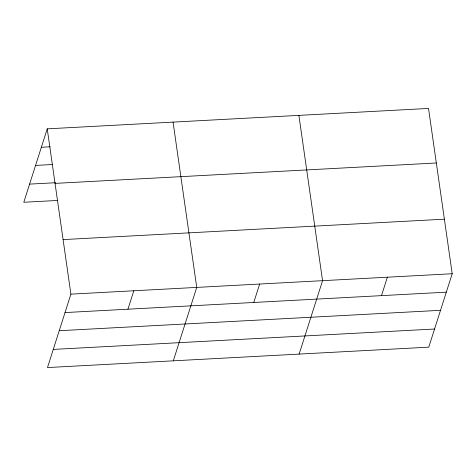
<?xml version="1.0" encoding="UTF-8"?>
<svg xmlns="http://www.w3.org/2000/svg" width="476" height="476" viewBox="0 0 476 476"><rect width="100%" height="100%" fill="white"/><g stroke="black" fill="none" stroke-linecap="round" stroke-linejoin="round"><path stroke-width="0.71" d="M47.231 128.841L70.906 294.138L47.475 367.561L428.769 347.159L452.2 273.736L428.525 108.439L47.231 128.841L23.8 202.264L57.846 200.444M127.937 309.204L133.821 290.776M173.306 360.826L196.737 287.409L173.056 122.112M253.767 302.474L259.646 284.041M299.13 354.096L322.561 280.673L298.886 115.376M381.496 295.638L387.381 277.205M41.347 147.274L50.23 146.798M35.557 165.422L52.58 164.512M29.589 184.117L55.496 182.73M55.043 183.391L436.337 162.988M63.094 239.595L444.388 219.186M70.906 294.138L452.2 273.736M65.028 312.571L446.315 292.169M59.232 330.719L440.526 310.316M53.27 349.414L434.558 329.011"/></g></svg>
